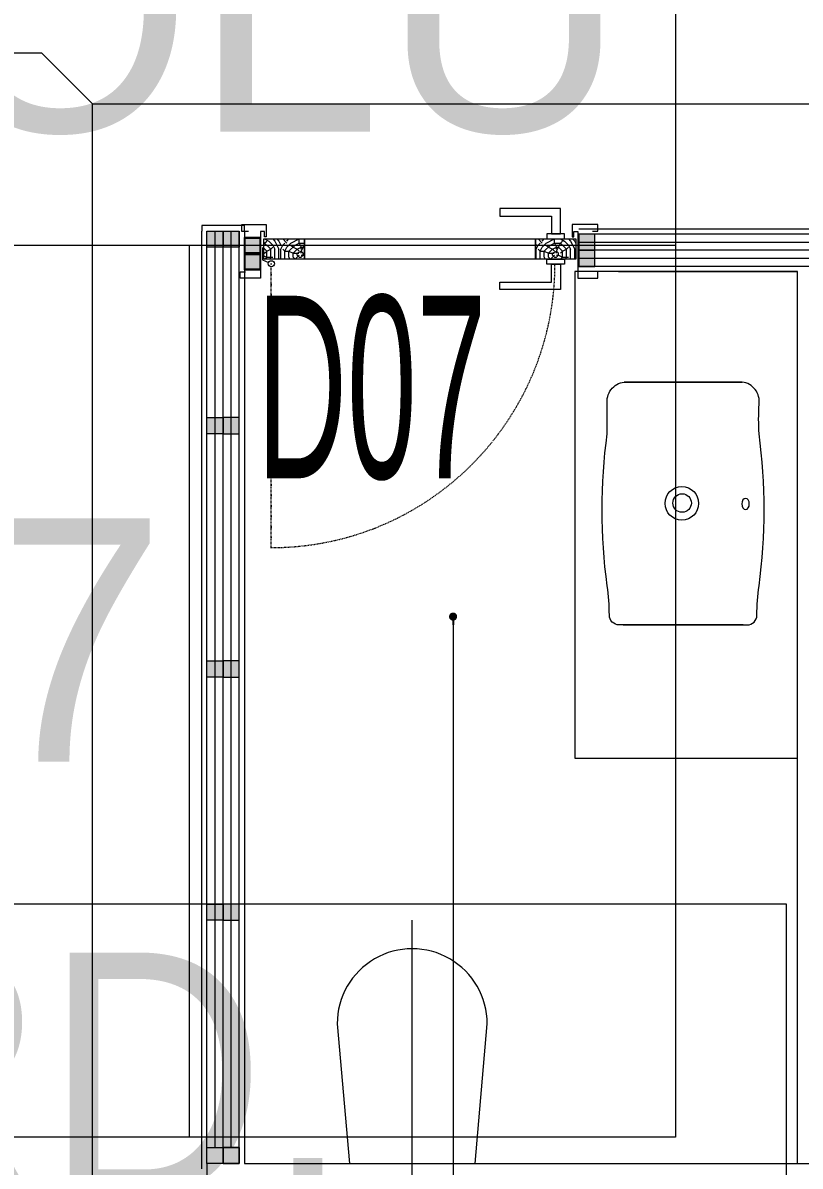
# Model space of a CAD drawing. Extents: x -9058 to 11890, y 0 to 4205.
# Drawn here: x 9290.9 to 9482.7, y 3389.7 to 3671.7 of the extents above; entities that cross this region are included whole.
import ezdxf
from ezdxf.enums import TextEntityAlignment as Align

# ---------------------------------------------------------------- set-up
doc = ezdxf.new("R2010")
doc.units = 0
doc.header["$MEASUREMENT"] = 0
doc.linetypes.add('DOT2', pattern=[0.125, 0, -0.125])
doc.layers.get('0').update_dxf_attribs({"color": 9, "lineweight": 9})
for name, color, linetype, lineweight in [('06C', 9, 'Continuous', 9), ('09', 9, 'Continuous', 9), ('10', 9, 'Continuous', 9), ('12', 9, 'Continuous', 9), ('20', 9, 'DOT2', 9), ('40A', 9, 'Continuous', 9), ('M-TEFRIS2-015', 129, 'Continuous', 9), ('M-TEFRIS2-015 @ 20', 129, 'Continuous', 9)]:
    doc.layers.add(name, color=color, linetype=linetype, lineweight=lineweight)
doc.styles.add('Arial', font='arial.ttf', dxfattribs={"height": 2.5})
doc.styles.add('MuuM_TEXT-STANDART', font='ARIALN.TTF')
doc.dimstyles.new('MuuM_Annotative', dxfattribs={"dimscale": 0.1, "dimtxt": 2, "dimasz": 1, "dimexe": 1, "dimexo": 1, "dimgap": 1, "dimtad": 1, "dimdec": 1, "dimrnd": 0.5, "dimdsep": 46, "dimtxsty": 'MuuM_TEXT-STANDART', "dimblk": 'ARCHTICK', "dimcen": 0, "dimdle": 0.15, "dimclrd": 256, "dimclre": 256, "dimclrt": 256, "dimadec": 0, "dimazin": 0, "dimtfac": 5, "dimtdec": 1, "dimtix": 1, "dimtmove": 2, "dimatfit": 3, "dimldrblk": 'DOT', "dimfxl": 3, "dimfxlon": 1, "dimtolj": 1, "dimlwd": -1, "dimlwe": -1, "dimarcsym": 0})

# ---------------------------------------------------------------- blocks, each defined once
blk = doc.blocks.new('p-kapı kolu')
for points in [[(2.2, 0), (2.2, -1.25), (-2.2, -1.25), (-2.2, 0), (2.2, 0)], [(1.225, -1.25), (1.225, -7.5), (-13.775, -7.5), (-13.775, -5.625), (-1.025, -5.625), (-1.025, -5.625), (-1.025, -1.25), (1.225, -1.25)]]:
    blk.add_lwpolyline(points)
blk = doc.blocks.new('0a_roomno2')
blk.add_lwpolyline([(30, -16), (0, -16), (0, 0), (30, 0)], close=True)
for points in [[(0, 0), (30, 0)], [(0, -5), (30, -5)], [(24, -5), (24, -16)]]:
    blk.add_lwpolyline(points)
at = {"layer": '40A'}
blk.add_lwpolyline([(0, 0), (30, 0)], dxfattribs=at)
at = {"style": 'Arial'}
blk.add_attdef('ODANO', (0, 1.505), '', height=3, dxfattribs=at)
blk.add_attdef('MEKANADI', text='', height=3, dxfattribs=at).set_placement((0.525, -4.75), align=Align.BOTTOM_LEFT)
at = {"style": 'MuuM_TEXT-STANDART', "width": 0.6}
for tag, p in [('YER01', (15, -7)), ('TAVAN01', (20.625, -7)), ('DUVAR01', (26.25, -7)), ('YER02', (15, -10.375)), ('TAVAN02', (20.625, -10.375)), ('DUVAR02', (26.25, -10.375)), ('YER03', (15, -13.75)), ('TAVAN03', (20.625, -13.75)), ('DUVAR03', (26.25, -13.75))]:
    blk.add_attdef(tag, text='', height=2.25, dxfattribs=at).set_placement(p, align=Align.MIDDLE_CENTER)
at = {"style": 'MuuM_TEXT-STANDART'}
blk.add_attdef('M2', text='', height=2.25, dxfattribs=at).set_placement((1.323, -7.805), align=Align.MIDDLE_LEFT)
at = {"style": 'MuuM_TEXT-STANDART', "width": 0.6}
blk.add_attdef('TEMIZTAVANYUKSEKLIGI', text='', height=2.25, dxfattribs=at).set_placement((2.7, -13.162), align=Align.MIDDLE_LEFT)
blk = doc.blocks.new('*U644')
at = {"layer": 'M-TEFRIS2-015 @ 20'}
ref = blk.add_blockref('0a_roomno2', (8851.93, 3716.9), dxfattribs=dict(at, xscale=20, yscale=20, zscale=20))
ref.add_attrib('MEKANADI', 'YANGIN HOLÜ', dxfattribs={"layer": '0', "height": 60, "style": 'Arial'}).set_placement((8862.43, 3626.9), align=Align.BOTTOM_LEFT)
ref.add_attrib('DUVAR01', 'D07', dxfattribs={"layer": '0', "height": 45, "style": 'MuuM_TEXT-STANDART', "width": 0.6}).set_placement((9376.93, 3581.9), align=Align.MIDDLE_CENTER)
blk = doc.blocks.new('prf-10x10')
h = blk.add_hatch(color=255)
h.dxf.hatch_style = 1
h.paths.add_polyline_path([(-5, -5), (5, -5), (5, 5), (-5, 5)])
at = {"layer": '10'}
blk.add_lwpolyline([(-5, -5), (5, -5), (5, 5), (-5, 5)], close=True, dxfattribs=at)
blk = doc.blocks.new('p-profil-birim')
h = blk.add_hatch(color=255)
h.dxf.hatch_style = 1
h.paths.add_polyline_path([(0, 0), (10, 0), (10, 10), (0, 10)])
blk.add_lwpolyline([(0, 0), (10, 0), (10, 10), (0, 10)], close=True)
at = {"layer": '10'}
for points in [[(0, 10), (10, 10), (10, 0), (0, 0)], [(0, 10), (10, 10), (10, 0), (0, 0)], [(0, 0), (10, 0), (10, 10), (0, 10)], [(0.5, 9.5), (9.5, 9.5), (9.5, 0.5), (0.5, 0.5)]]:
    blk.add_lwpolyline(points, close=True, dxfattribs=at)
blk = doc.blocks.new('_ArchTick')
at = {"color": 0, "linetype": 'ByBlock', "const_width": 0.15}
blk.add_lwpolyline([(-0.5, -0.5), (0.5, 0.5)], dxfattribs=at)
blk = doc.blocks.new('_Dot')
at = {"color": 0, "linetype": 'ByBlock', "lineweight": -2}
blk.add_line((-0.5, 0), (-1, 0), dxfattribs=at)
at = {"color": 0, "linetype": 'ByBlock', "const_width": 0.5}
blk.add_lwpolyline([(-0.25, 0, 1), (0.25, 0, 1)], format="xyb", close=True, dxfattribs=at)
blk = doc.blocks.new('0_detailbox1')
blk.add_lwpolyline([(10.411, -2.5), (7.911, 0), (-5, 0)])
blk.add_circle((0, 0), 5)
at = {"style": 'Arial'}
blk.add_attdef('DETAYADI', text='', height=3, dxfattribs=at).set_placement((0, 0), align=Align.BOTTOM_CENTER)
blk.add_attdef('PAFTAADI', text='', height=2, dxfattribs=at).set_placement((0, -0.5), align=Align.TOP_CENTER)
blk = doc.blocks.new('*U671')
at = {"layer": 'M-TEFRIS2-015 @ 20'}
ref = blk.add_blockref('0a_roomno2', (8879.22, 3454.43), dxfattribs=dict(at, xscale=20, yscale=20, zscale=20))
ref.add_attrib('ODANO', ' PRS-1K-07', (8879.22, 3489.53), dxfattribs={"layer": '0', "height": 60, "style": 'Arial'})
ref.add_attrib('MEKANADI', 'M03 Y.MERD.', dxfattribs={"layer": '0', "height": 60, "style": 'Arial', "width": 0.9}).set_placement((8889.72, 3364.43), align=Align.BOTTOM_LEFT)

msp = doc.modelspace()

# ---------------------------------------------------------------- hatches: boundary and pattern name
at = {"layer": '09'}
h = msp.add_hatch(dxfattribs=at)
h.set_pattern_fill('LOGEND', color=256, scale=10, style=0)
h.set_pattern_definition([(90, (6314.06, -95547.097), (10, 10), [3, -7]), (90, (6314.56, -95547.097), (10, 10), [3, -7]), (90, (6315.56, -95546.597), (10, 10), [2, -8]), (90, (6316.56, -95546.097), (10, 10), [1.5, -8.5]), (90, (6317.56, -95546.097), (10, 10), [1, -9]), (90, (6318.56, -95548.597), (10, 10), [0.5, -2.5, 0.5, -6.5]), (90, (6319.06, -95547.097), (10, 10), [0.5, -4, 1.5, -4]), (90, (6319.56, -95545.097), (10, 10), [0.5, -0.5, 0.5, -8.5]), (90, (6320.06, -95545.597), (10, 10), [0.5, -9.5]), (90, (6321.06, -95546.097), (10, 10), [1.5, -8.5]), (90, (6322.06, -95546.097), (10, 10), [2, -8]), (90, (6323.06, -95546.597), (10, 10), [2.5, -3, 0.5, -4]), (360, (6317.06, -95550.597), (10, -10), [0.5, -1, 2.5, -6]), (360, (6318.06, -95550.097), (10, -10), [0.5, -0.5, 1.5, -7.5]), (360, (6322.06, -95549.597), (10, -10), [1, -9]), (360, (6318.06, -95549.097), (10, -10), [2, -3, 0.5, -4.5]), (360, (6323.56, -95548.597), (10, -10), [0.5, -9.5]), (360, (6318.56, -95548.097), (10, -10), [1.5, -8.5]), (360, (6319.06, -95547.097), (10, -10), [1, -9]), (360, (6319.06, -95546.097), (10, -10), [0.5, -1.5, 1.5, -6.5]), (360, (6319.56, -95545.597), (10, -10), [0.5, -9.5]), (360, (6317.56, -95545.097), (10, -10), [1.4, -8.6]), (360, (6315.56, -95544.597), (10, -10), [1, -9]), (360, (6319.56, -95543.597), (10, -10), [0.5, -9.5]), (360, (6319.06, -95542.597), (10, -10), [1.5, -8.5]), (360, (6319.06, -95541.597), (10, -10), [1.5, -8.5]), (45, (6315.06, -95543.0975), (10, -1e-15), [0.7071, -0.7071, 0.7071, -12.0208356]), (45, (6317.56, -95545.0975), (10, -1e-15), [1.4142, -12.7279356]), (45, (6322.56, -95549.0975), (10, -1e-15), [1.4142, -12.7279356]), (45, (6320.06, -95547.0975), (10, -1e-15), [1.4142, -12.7279356]), (45, (6318.06, -95546.5975), (10, -1e-15), [1.4142, -12.7279356]), (45, (6316.06, -95543.5975), (10, -1e-15), [1.4142, -12.7279356]), (45, (6316.56, -95544.5975), (10, -1e-15), [2.12132, -12.0208156]), (45, (6321.06, -95547.5975), (10, -1e-15), [0.7071, -13.4350356]), (45, (6322.06, -95548.0975), (10, -1e-15), [0.7071, -13.4350356]), (45, (6322.06, -95544.0975), (10, -1e-15), [0.7071, -13.4350356]), (45, (6317.06, -95548.0975), (10, -1e-15), [0.7071, -13.4350356]), (45, (6320.56, -95542.5975), (10, -1e-15), [0.7071, -13.4350356]), (45, (6319.56, -95546.0975), (10, -1e-15), [0.7071, -13.4350356]), (45, (6320.56, -95545.0975), (10, -1e-15), [0.7071, -13.4350356]), (315, (6318.56, -95545.5975), (-1e-15, -10), [0.7071, -0.7071, 2.12132, -10.6066156]), (315, (6318.56, -95544.0975), (-1e-15, -10), [0.7071, -13.4350356]), (315, (6315.06, -95544.0975), (-1e-15, -10), [0.7071, -13.4350356]), (315, (6317.56, -95546.0975), (-1e-15, -10), [0.7071, -13.4350356]), (315, (6319.56, -95544.5975), (-1e-15, -10), [0.7071, -13.4350356]), (315, (6317.06, -95547.0975), (-1e-15, -10), [0.7071, -13.4350356]), (315, (6317.06, -95543.0975), (-1e-15, -10), [0.7071, -13.4350356]), (315, (6314.06, -95550.0975), (-1e-15, -10), [0.7071, -13.4350356]), (315, (6314.56, -95549.5975), (-1e-15, -10), [1.4142, -12.7279356]), (315, (6315.06, -95549.0975), (-1e-15, -10), [1.4142, -12.7279356]), (315, (6315.06, -95548.0975), (-1e-15, -10), [1.4142, -12.7279356]), (315, (6316.06, -95547.5975), (-1e-15, -10), [1.4142, -12.7279356]), (315, (6320.06, -95543.5975), (-1e-15, -10), [1.4142, -12.7279356]), (315, (6315.06, -95541.5975), (-1e-15, -10), [1.4142, -12.7279356]), (315, (6323.06, -95541.0975), (-1e-15, -10), [1.4142, -12.7279356]), (315, (6322.06, -95541.0975), (-1e-15, -10), [1.4142, -12.7279356]), (315, (6321.56, -95542.0975), (-1e-15, -10), [1.4142, -12.7279356]), (315, (6321.56, -95549.0975), (-1e-15, -10), [2.12132, -12.0208156]), (315, (6320.56, -95542.5975), (-1e-15, -10), [2.12132, -12.0208156]), (63.434949, (6323.56, -95548.0975), (4e-09, 10), [1.118, -21.2426798]), (63.434949, (6318.56, -95548.0975), (4e-09, 10), [1.118, -21.2426798]), (63.434949, (6321.56, -95547.0975), (4e-09, 10), [1.118, -21.2426798]), (63.434949, (6314.56, -95544.0975), (4e-09, 10), [1.118, -21.2426798]), (63.434949, (6315.56, -95544.5975), (4e-09, 10), [1.118, -21.2426798]), (63.434949, (6317.56, -95547.5975), (4e-09, 10), [1.118, -21.2426798]), (63.434949, (6322.56, -95547.5975), (4e-09, 10), [1.118, -21.2426798]), (63.434949, (6319.56, -95544.5975), (4e-09, 10), [2.236, -20.1246798]), (26.565051, (6321.06, -95544.5975), (10, 5e-10), [1.118, -21.2426798]), (26.565051, (6318.06, -95543.0975), (10, 5e-10), [1.118, -21.2426798]), (26.565051, (6320.06, -95548.0975), (10, 5e-10), [1.118, -21.2426798]), (26.565051, (6320.56, -95550.0975), (10, 5e-10), [1.118, -21.2426798]), (26.565051, (6318.56, -95544.0975), (10, 5e-10), [1.118, -21.2426798]), (26.565051, (6318.56, -95545.0975), (10, 5e-10), [1.118, -21.2426798]), (26.565051, (6320.06, -95549.0975), (10, 5e-10), [2.236, -20.1246798]), (26.565051, (6316.56, -95541.5975), (10, 5e-10), [2.236, -20.1246798]), (26.565051, (6317.06, -95542.5975), (10, 5e-10), [2.236, -20.1246798]), (333.434949, (6315.56, -95550.5975), (10, -4e-09), [1.118, -21.2426798]), (333.434949, (6321.06, -95550.5975), (10, -4e-09), [1.118, -21.2426798]), (333.434949, (6314.06, -95548.5975), (10, -4e-09), [1.118, -21.2426798]), (333.434949, (6323.06, -95549.5975), (10, -4e-09), [1.118, -21.2426798]), (333.434949, (6317.06, -95548.5975), (10, -4e-09), [1.118, -21.2426798]), (333.434949, (6318.06, -95546.5975), (10, -4e-09), [1.118, -21.2426798]), (333.434949, (6320.06, -95545.5975), (10, -4e-09), [1.118, -21.2426798]), (333.434949, (6316.06, -95550.0975), (10.0000016, 3.21e-06), [1.118, -21.2426798]), (333.434949, (6317.56, -95547.5975), (10, -4e-09), [1.118, -21.2426798]), (333.434949, (6316.56, -95544.5975), (10, -4e-09), [1.118, -21.2426798]), (333.434949, (6317.56, -95543.5975), (10, -4e-09), [1.118, -21.2426798]), (333.434949, (6320.56, -95541.5975), (10, -4e-09), [1.118, -21.2426798]), (333.434949, (6323.56, -95549.0975), (10, -4e-09), [1.118, -21.2426798]), (333.434949, (6323.06, -95550.5975), (10, -4e-09), [2.236, -20.1246798]), (333.434949, (6316.06, -95549.0975), (10, -4e-09), [2.236, -20.1246798]), (296.565051, (6314.56, -95550.5975), (5e-10, -10), [1.118, -21.2426798]), (296.565051, (6314.06, -95542.0975), (5e-10, -10), [1.118, -21.2426798]), (296.565051, (6319.06, -95542.5975), (5e-10, -10), [1.118, -21.2426798]), (296.565051, (6315.56, -95546.5975), (5e-10, -10), [1.118, -21.2426798]), (296.565051, (6314.56, -95547.0975), (5e-10, -10), [1.118, -21.2426798]), (296.565051, (6316.56, -95546.0975), (5e-10, -10), [1.118, -21.2426798]), (296.565051, (6322.56, -95543.0975), (5e-10, -10), [1.118, -21.2426798]), (296.565051, (6323.06, -95542.0975), (5e-10, -10), [2.236, -20.1246798])])
h.paths.add_polyline_path([(9350.36, 3618.41), (9350.36, 3613.41), (9360.36, 3613.41), (9360.36, 3618.41)])
h = msp.add_hatch(dxfattribs=at)
h.set_pattern_fill('LOGEND', color=256, scale=10, style=0)
h.set_pattern_definition([(90, (6237.06, -95557.097), (10, 10), [3, -7]), (90, (6237.56, -95557.097), (10, 10), [3, -7]), (90, (6238.56, -95556.597), (10, 10), [2, -8]), (90, (6239.56, -95556.097), (10, 10), [1.5, -8.5]), (90, (6240.56, -95556.097), (10, 10), [1, -9]), (90, (6241.56, -95558.597), (10, 10), [0.5, -2.5, 0.5, -6.5]), (90, (6242.06, -95557.097), (10, 10), [0.5, -4, 1.5, -4]), (90, (6242.56, -95555.097), (10, 10), [0.5, -0.5, 0.5, -8.5]), (90, (6243.06, -95555.597), (10, 10), [0.5, -9.5]), (90, (6244.06, -95556.097), (10, 10), [1.5, -8.5]), (90, (6245.06, -95556.097), (10, 10), [2, -8]), (90, (6246.06, -95556.597), (10, 10), [2.5, -3, 0.5, -4]), (360, (6240.06, -95560.597), (10, -10), [0.5, -1, 2.5, -6]), (360, (6241.06, -95560.097), (10, -10), [0.5, -0.5, 1.5, -7.5]), (360, (6245.06, -95559.597), (10, -10), [1, -9]), (360, (6241.06, -95559.097), (10, -10), [2, -3, 0.5, -4.5]), (360, (6246.56, -95558.597), (10, -10), [0.5, -9.5]), (360, (6241.56, -95558.097), (10, -10), [1.5, -8.5]), (360, (6242.06, -95557.097), (10, -10), [1, -9]), (360, (6242.06, -95556.097), (10, -10), [0.5, -1.5, 1.5, -6.5]), (360, (6242.56, -95555.597), (10, -10), [0.5, -9.5]), (360, (6240.56, -95555.097), (10, -10), [1.4, -8.6]), (360, (6238.56, -95554.597), (10, -10), [1, -9]), (360, (6242.56, -95553.597), (10, -10), [0.5, -9.5]), (360, (6242.06, -95552.597), (10, -10), [1.5, -8.5]), (360, (6242.06, -95551.597), (10, -10), [1.5, -8.5]), (45, (6238.06, -95553.0975), (10, -1e-15), [0.7071, -0.7071, 0.7071, -12.0208356]), (45, (6240.56, -95555.0975), (10, -1e-15), [1.4142, -12.7279356]), (45, (6245.56, -95559.0975), (10, -1e-15), [1.4142, -12.7279356]), (45, (6243.06, -95557.0975), (10, -1e-15), [1.4142, -12.7279356]), (45, (6241.06, -95556.5975), (10, -1e-15), [1.4142, -12.7279356]), (45, (6239.06, -95553.5975), (10, -1e-15), [1.4142, -12.7279356]), (45, (6239.56, -95554.5975), (10, -1e-15), [2.12132, -12.0208156]), (45, (6244.06, -95557.5975), (10, -1e-15), [0.7071, -13.4350356]), (45, (6245.06, -95558.0975), (10, -1e-15), [0.7071, -13.4350356]), (45, (6245.06, -95554.0975), (10, -1e-15), [0.7071, -13.4350356]), (45, (6240.06, -95558.0975), (10, -1e-15), [0.7071, -13.4350356]), (45, (6243.56, -95552.5975), (10, -1e-15), [0.7071, -13.4350356]), (45, (6242.56, -95556.0975), (10, -1e-15), [0.7071, -13.4350356]), (45, (6243.56, -95555.0975), (10, -1e-15), [0.7071, -13.4350356]), (315, (6241.56, -95555.5975), (-1e-15, -10), [0.7071, -0.7071, 2.12132, -10.6066156]), (315, (6241.56, -95554.0975), (-1e-15, -10), [0.7071, -13.4350356]), (315, (6238.06, -95554.0975), (-1e-15, -10), [0.7071, -13.4350356]), (315, (6240.56, -95556.0975), (-1e-15, -10), [0.7071, -13.4350356]), (315, (6242.56, -95554.5975), (-1e-15, -10), [0.7071, -13.4350356]), (315, (6240.06, -95557.0975), (-1e-15, -10), [0.7071, -13.4350356]), (315, (6240.06, -95553.0975), (-1e-15, -10), [0.7071, -13.4350356]), (315, (6237.06, -95560.0975), (-1e-15, -10), [0.7071, -13.4350356]), (315, (6237.56, -95559.5975), (-1e-15, -10), [1.4142, -12.7279356]), (315, (6238.06, -95559.0975), (-1e-15, -10), [1.4142, -12.7279356]), (315, (6238.06, -95558.0975), (-1e-15, -10), [1.4142, -12.7279356]), (315, (6239.06, -95557.5975), (-1e-15, -10), [1.4142, -12.7279356]), (315, (6243.06, -95553.5975), (-1e-15, -10), [1.4142, -12.7279356]), (315, (6238.06, -95551.5975), (-1e-15, -10), [1.4142, -12.7279356]), (315, (6246.06, -95551.0975), (-1e-15, -10), [1.4142, -12.7279356]), (315, (6245.06, -95551.0975), (-1e-15, -10), [1.4142, -12.7279356]), (315, (6244.56, -95552.0975), (-1e-15, -10), [1.4142, -12.7279356]), (315, (6244.56, -95559.0975), (-1e-15, -10), [2.12132, -12.0208156]), (315, (6243.56, -95552.5975), (-1e-15, -10), [2.12132, -12.0208156]), (63.434949, (6246.56, -95558.0975), (4e-09, 10), [1.118, -21.2426798]), (63.434949, (6241.56, -95558.0975), (4e-09, 10), [1.118, -21.2426798]), (63.434949, (6244.56, -95557.0975), (4e-09, 10), [1.118, -21.2426798]), (63.434949, (6237.56, -95554.0975), (4e-09, 10), [1.118, -21.2426798]), (63.434949, (6238.56, -95554.5975), (4e-09, 10), [1.118, -21.2426798]), (63.434949, (6240.56, -95557.5975), (4e-09, 10), [1.118, -21.2426798]), (63.434949, (6245.56, -95557.5975), (4e-09, 10), [1.118, -21.2426798]), (63.434949, (6242.56, -95554.5975), (4e-09, 10), [2.236, -20.1246798]), (26.565051, (6244.06, -95554.5975), (10, 5e-10), [1.118, -21.2426798]), (26.565051, (6241.06, -95553.0975), (10, 5e-10), [1.118, -21.2426798]), (26.565051, (6243.06, -95558.0975), (10, 5e-10), [1.118, -21.2426798]), (26.565051, (6243.56, -95560.0975), (10, 5e-10), [1.118, -21.2426798]), (26.565051, (6241.56, -95554.0975), (10, 5e-10), [1.118, -21.2426798]), (26.565051, (6241.56, -95555.0975), (10, 5e-10), [1.118, -21.2426798]), (26.565051, (6243.06, -95559.0975), (10, 5e-10), [2.236, -20.1246798]), (26.565051, (6239.56, -95551.5975), (10, 5e-10), [2.236, -20.1246798]), (26.565051, (6240.06, -95552.5975), (10, 5e-10), [2.236, -20.1246798]), (333.434949, (6238.56, -95560.5975), (10, -4e-09), [1.118, -21.2426798]), (333.434949, (6244.06, -95560.5975), (10, -4e-09), [1.118, -21.2426798]), (333.434949, (6237.06, -95558.5975), (10, -4e-09), [1.118, -21.2426798]), (333.434949, (6246.06, -95559.5975), (10, -4e-09), [1.118, -21.2426798]), (333.434949, (6240.06, -95558.5975), (10, -4e-09), [1.118, -21.2426798]), (333.434949, (6241.06, -95556.5975), (10, -4e-09), [1.118, -21.2426798]), (333.434949, (6243.06, -95555.5975), (10, -4e-09), [1.118, -21.2426798]), (333.434949, (6239.06, -95560.0975), (10.0000016, 3.21e-06), [1.118, -21.2426798]), (333.434949, (6240.56, -95557.5975), (10, -4e-09), [1.118, -21.2426798]), (333.434949, (6239.56, -95554.5975), (10, -4e-09), [1.118, -21.2426798]), (333.434949, (6240.56, -95553.5975), (10, -4e-09), [1.118, -21.2426798]), (333.434949, (6243.56, -95551.5975), (10, -4e-09), [1.118, -21.2426798]), (333.434949, (6246.56, -95559.0975), (10, -4e-09), [1.118, -21.2426798]), (333.434949, (6246.06, -95560.5975), (10, -4e-09), [2.236, -20.1246798]), (333.434949, (6239.06, -95559.0975), (10, -4e-09), [2.236, -20.1246798]), (296.565051, (6237.56, -95560.5975), (5e-10, -10), [1.118, -21.2426798]), (296.565051, (6237.06, -95552.0975), (5e-10, -10), [1.118, -21.2426798]), (296.565051, (6242.06, -95552.5975), (5e-10, -10), [1.118, -21.2426798]), (296.565051, (6238.56, -95556.5975), (5e-10, -10), [1.118, -21.2426798]), (296.565051, (6237.56, -95557.0975), (5e-10, -10), [1.118, -21.2426798]), (296.565051, (6239.56, -95556.0975), (5e-10, -10), [1.118, -21.2426798]), (296.565051, (6245.56, -95553.0975), (5e-10, -10), [1.118, -21.2426798]), (296.565051, (6246.06, -95552.0975), (5e-10, -10), [2.236, -20.1246798])])
h.paths.add_polyline_path([(9417.36, 3618.41), (9417.36, 3613.41), (9427.36, 3613.41), (9427.36, 3618.41)])
at = {"layer": 'M-TEFRIS2-015'}
h = msp.add_hatch(color=256, dxfattribs=at)
h.dxf.hatch_style = 1
h.paths.add_polyline_path([(9336.31, 3574.37), (9336.31, 3570.37), (9340.31, 3570.37), (9340.31, 3574.37)])
h = msp.add_hatch(color=256, dxfattribs=at)
h.dxf.hatch_style = 1
h.paths.add_polyline_path([(9340.31, 3574.37), (9340.31, 3570.37), (9344.31, 3570.37), (9344.31, 3574.37)])
h = msp.add_hatch(color=256, dxfattribs=at)
h.dxf.hatch_style = 1
h.paths.add_polyline_path([(9336.31, 3514.37), (9336.31, 3510.37), (9340.31, 3510.37), (9340.31, 3514.37)])
h = msp.add_hatch(color=256, dxfattribs=at)
h.dxf.hatch_style = 1
h.paths.add_polyline_path([(9340.31, 3514.37), (9340.31, 3510.37), (9344.31, 3510.37), (9344.31, 3514.37)])
h = msp.add_hatch(color=256, dxfattribs=at)
h.dxf.hatch_style = 1
h.paths.add_polyline_path([(9336.31, 3454.37), (9336.31, 3450.37), (9340.31, 3450.37), (9340.31, 3454.37)])
h = msp.add_hatch(color=256, dxfattribs=at)
h.dxf.hatch_style = 1
h.paths.add_polyline_path([(9340.31, 3454.37), (9340.31, 3450.37), (9344.31, 3450.37), (9344.31, 3454.37)])
h = msp.add_hatch(color=256, dxfattribs=at)
h.dxf.hatch_style = 1
h.paths.add_polyline_path([(9336.31, 3394.37), (9336.31, 3390.37), (9340.31, 3390.37), (9340.31, 3394.37)])
h = msp.add_hatch(color=256, dxfattribs=at)
h.dxf.hatch_style = 1
h.paths.add_polyline_path([(9340.31, 3394.37), (9340.31, 3390.37), (9344.31, 3390.37), (9344.31, 3394.37)])

# ---------------------------------------------------------------- linework, layer by layer
at = {"layer": '10'}
for points in [[(9346.56, 3620.27), (9344.96, 3620.27), (9344.96, 3621.97), (9350.96, 3621.97), (9350.96, 3618.97), (9350.56, 3618.97), (9350.56, 3620.27), (9349.56, 3620.27), (9349.56, 3608.77), (9344.56, 3608.77), (9344.56, 3610.27), (9345.86, 3610.27)], [(9431.46, 3620.37), (9432.76, 3620.37), (9432.76, 3621.97), (9426.46, 3621.97), (9426.46, 3618.97), (9426.86, 3618.97), (9426.86, 3620.27), (9427.86, 3620.27), (9427.86, 3608.77), (9432.76, 3608.77), (9432.76, 3610.37), (9431.46, 3610.37)], [(9350.06, 3616.29), (9350.06, 3613.29), (9351.53, 3612.6)]]:
    msp.add_lwpolyline(points, dxfattribs=at)
msp.add_circle((9352.21, 3612.29), 0.75, dxfattribs=at)
at = {"layer": '12'}
for p, q in [((9360.36, 3613.41), (9360.36, 3618.41)), ((9360.36, 3618.41), (9417.36, 3618.41)), ((9417.36, 3618.41), (9417.36, 3613.41)), ((9417.36, 3613.41), (9360.36, 3613.41))]:
    msp.add_line(p, q, dxfattribs=at)
for points in [[(9350.36, 3618.41), (9360.36, 3618.41), (9360.36, 3613.41), (9350.36, 3613.41)], [(9417.36, 3618.41), (9427.36, 3618.41), (9427.36, 3613.41), (9417.36, 3613.41)]]:
    msp.add_lwpolyline(points, close=True, dxfattribs=at)
at = {"layer": '20', "ltscale": 20}
for points in [[(9352.21, 3612.29), (9352.21, 3542.29)], [(9352.21, 3542.29), (9352.21, 3611.54)]]:
    msp.add_lwpolyline(points, dxfattribs=at)
at = {"layer": '20'}
msp.add_lwpolyline([(9352.21, 3542.29), (9352.21, 3611.54)], dxfattribs=at)
msp.add_arc((9352.21, 3612.29), 70, 270.0002, 359.9998, dxfattribs=at)
at = {"layer": 'M-TEFRIS2-015'}
for points in [[(9308.1, 3651.73), (9669.69, 3651.73), (9669.69, 3346.4), (9308.1, 3346.4)], [(9482.07, 3610.37), (9427.07, 3610.37), (9427.07, 3490.37), (9482.07, 3490.37)], [(9482.07, 3490.37), (9482.07, 3610.37), (9427.07, 3610.37), (9427.07, 3490.37)]]:
    msp.add_lwpolyline(points, close=True, dxfattribs=at)
for points in [[(9345.56, 3620.37), (9345.56, 3621.77), (9335.06, 3621.77), (9335.06, 3620.37)], [(9556.06, 3620.87), (9428.06, 3620.87)], [(9335.06, 3390.37), (9335.06, 3620.37)], [(9336.31, 3620.37), (9344.31, 3620.37)], [(9336.31, 3390.37), (9336.31, 3620.37)], [(9338.31, 3620.37), (9338.31, 3394.37)], [(9340.31, 3390.37), (9340.31, 3620.37)], [(9340.31, 3390.37), (9340.31, 3620.37)], [(9342.31, 3394.37), (9342.31, 3620.37)], [(9344.31, 3390.37), (9344.31, 3620.37)], [(9345.56, 3620.37), (9345.56, 3390.37), (9638.56, 3390.37)], [(9552.06, 3619.62), (9427.86, 3619.62)], [(9428.06, 3617.62), (9556.06, 3617.62)], [(9556.06, 3615.62), (9428.06, 3615.62)], [(9542.06, 3615.62), (9442.06, 3615.62)], [(9556.06, 3613.62), (9428.06, 3613.62)], [(9552.06, 3611.62), (9428.06, 3611.62)], [(9437.86, 3610.37), (9482.07, 3610.37)], [(9482.07, 3390.37), (9482.07, 3610.37)], [(9336.31, 3570.37), (9336.31, 3574.37), (9340.31, 3574.37), (9340.31, 3570.37), (9336.31, 3570.37)], [(9340.31, 3574.37), (9340.31, 3570.37), (9344.31, 3570.37), (9344.31, 3574.37), (9340.31, 3574.37)], [(9336.31, 3510.37), (9336.31, 3514.37), (9340.31, 3514.37), (9340.31, 3510.37), (9336.31, 3510.37)], [(9340.31, 3514.37), (9340.31, 3510.37), (9344.31, 3510.37), (9344.31, 3514.37), (9340.31, 3514.37)], [(9336.31, 3450.37), (9336.31, 3454.37), (9340.31, 3454.37), (9340.31, 3450.37), (9336.31, 3450.37)], [(9340.31, 3454.37), (9340.31, 3450.37), (9344.31, 3450.37), (9344.31, 3454.37), (9340.31, 3454.37)], [(9386.97, 3380.37), (9386.97, 3450.37)], [(9336.31, 3390.37), (9336.31, 3394.37), (9340.31, 3394.37), (9340.31, 3390.37), (9336.31, 3390.37)], [(9340.31, 3394.37), (9340.31, 3390.37), (9344.31, 3390.37), (9344.31, 3394.37), (9340.31, 3394.37)], [(9335.06, 3389.12), (9335.06, 3390.37)], [(9336.31, 3390.37), (9336.31, 3361.12), (9349.31, 3361.12)]]:
    msp.add_lwpolyline(points, dxfattribs=at)
for points in [[(9468.66, 3523.24), (9438.02, 3523.24, -0.414214), (9435.62, 3525.64, 0.035809), (9435.1, 3532.84, -0.067889), (9435.1, 3570.37, 0.002456), (9435.1, 3577.64, -0.418149), (9439.27, 3583.13), (9468.39, 3583.13)], [(9439, 3523.24), (9469.64, 3523.24, 0.414214), (9472.04, 3525.64, -0.035809), (9472.55, 3532.84, 0.067889), (9472.55, 3570.37, -0.025966), (9472.55, 3577.64, 0.418149), (9468.39, 3583.13), (9439.27, 3583.13)]]:
    msp.add_lwpolyline(points, format="xyb", dxfattribs=at)
msp.add_lwpolyline([(9371.47, 3390.37), (9402.47, 3390.37), (9405.47, 3424.84, 1.001588), (9368.47, 3424.84)], format="xyb", close=True, dxfattribs=at)
for centre, radius in [((9453.5, 3553.21), 4.14), ((9453.58, 3553.29), 2.28)]:
    msp.add_circle(centre, radius, dxfattribs=at)
at = {"layer": 'M-TEFRIS2-015', "extrusion": (0, 0, -1)}
msp.add_ellipse((9469.23, 3553.06), major_axis=(0, 1.38), ratio=0.667081, start_param=3.141593, end_param=9.424778, dxfattribs=at)

# ---------------------------------------------------------------- block references
at = {"layer": '06C', "extrusion": (0, 0, -1), "zscale": -1, "rotation": 180}
msp.add_blockref('p-kapı kolu', (-9422.36, 3618.41), dxfattribs=at)
at = {"layer": '06C'}
msp.add_blockref('p-kapı kolu', (9422.36, 3613.41), dxfattribs=at)
at = {"layer": 'M-TEFRIS2-015', "color": 6}
for name in ['*U644', '*U671']:
    msp.add_blockref(name, (0, 0), dxfattribs=at)
at = {"layer": 'M-TEFRIS2-015'}
ref = msp.add_blockref('0_detailbox1', (9256.05, 3664.23), dxfattribs=dict(at, xscale=5, yscale=5, zscale=5))
ref.add_attrib('DETAYADI', '01', dxfattribs={"layer": '0', "height": 15, "style": 'Arial'}).set_placement((9254.45, 3664.23), align=Align.BOTTOM_CENTER)
ref.add_attrib('PAFTAADI', 'KRT-M-C-501', dxfattribs={"layer": '0', "height": 10, "style": 'Arial', "width": 0.45}).set_placement((9256.07, 3661.73), align=Align.TOP_CENTER)
at = {"layer": 'M-TEFRIS2-015', "extrusion": (0, 0, -1), "xscale": 0.4, "yscale": 0.4, "zscale": -1}
for p in [(-9338.31, 3618.37), (-9342.31, 3618.37), (-9338.31, 3392.37), (-9342.31, 3392.37)]:
    msp.add_blockref('prf-10x10', p, dxfattribs=at)
at = {"layer": 'M-TEFRIS2-015', "xscale": 0.4, "yscale": 0.4}
for name, p, rotation in [('p-profil-birim', (9345.56, 3618.79), 270), ('prf-10x10', (9430.06, 3617.62), 90), ('p-profil-birim', (9345.56, 3614.79), 270), ('prf-10x10', (9430.06, 3613.62), 90)]:
    msp.add_blockref(name, p, dxfattribs=dict(at, rotation=rotation))

# ---------------------------------------------------------------- leaders
at = {"layer": 'M-TEFRIS2-015'}
msp.add_leader([(9397.06, 3525.28), (9397.06, 3284.43)], dimstyle='MuuM_Annotative', override={"dimscale": 0, "dimasz": 2}, dxfattribs=at)

doc.saveas('drawing.dxf')
